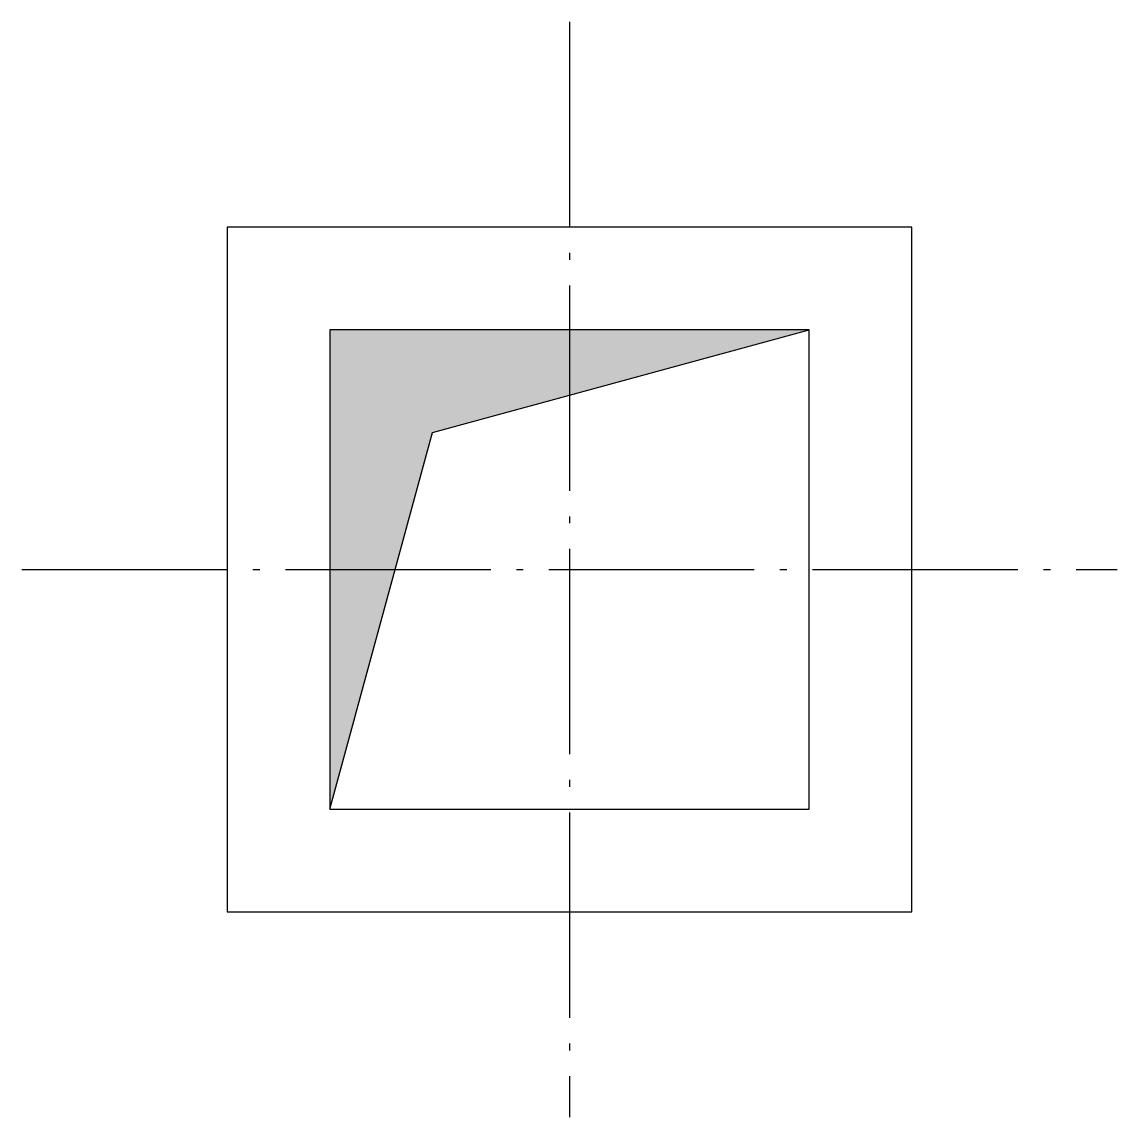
# Model space of a CAD drawing. Extents: x -8 to 8, y -8 to 8.
import ezdxf

# ---------------------------------------------------------------- set-up
doc = ezdxf.new("R2010")
doc.units = 0
doc.header["$LTSCALE"] = 0.5
doc.header["$MEASUREMENT"] = 0
doc.linetypes.add('ACAD_ISO04W100', pattern=[30.5, 24, -3, 0.5, -3])
doc.layers.get('0').update_dxf_attribs({"linetype": 'CONTINUOUS'})

msp = doc.modelspace()

# ---------------------------------------------------------------- hatches: boundary and pattern name
at = {"ltscale": 0.25}
msp.add_hatch(color=256, dxfattribs=at).paths.add_polyline_path([(3.5, 3.5), (-3.5, 3.5), (-3.5, -3.5), (-2, 2)])

# ---------------------------------------------------------------- linework, layer by layer
at = {"color": 5, "linetype": 'ACAD_ISO04W100', "ltscale": 0.25}
for p, q in [((0, 8), (0, -8)), ((-8, 0), (8, 0))]:
    msp.add_line(p, q, dxfattribs=at)
at = {"ltscale": 0.25}
for p, q in [((-2, 2), (3.5, 3.5)), ((-3.5, -3.5), (-2, 2))]:
    msp.add_line(p, q, dxfattribs=at)
at = {"linetype": 'ACAD_ISO04W100'}
for points in [[(-5, -5), (5, -5), (5, 5), (-5, 5)], [(-3.5, -3.5), (3.5, -3.5), (3.5, 3.5), (-3.5, 3.5)]]:
    msp.add_lwpolyline(points, close=True, dxfattribs=at)

doc.saveas('drawing.dxf')
